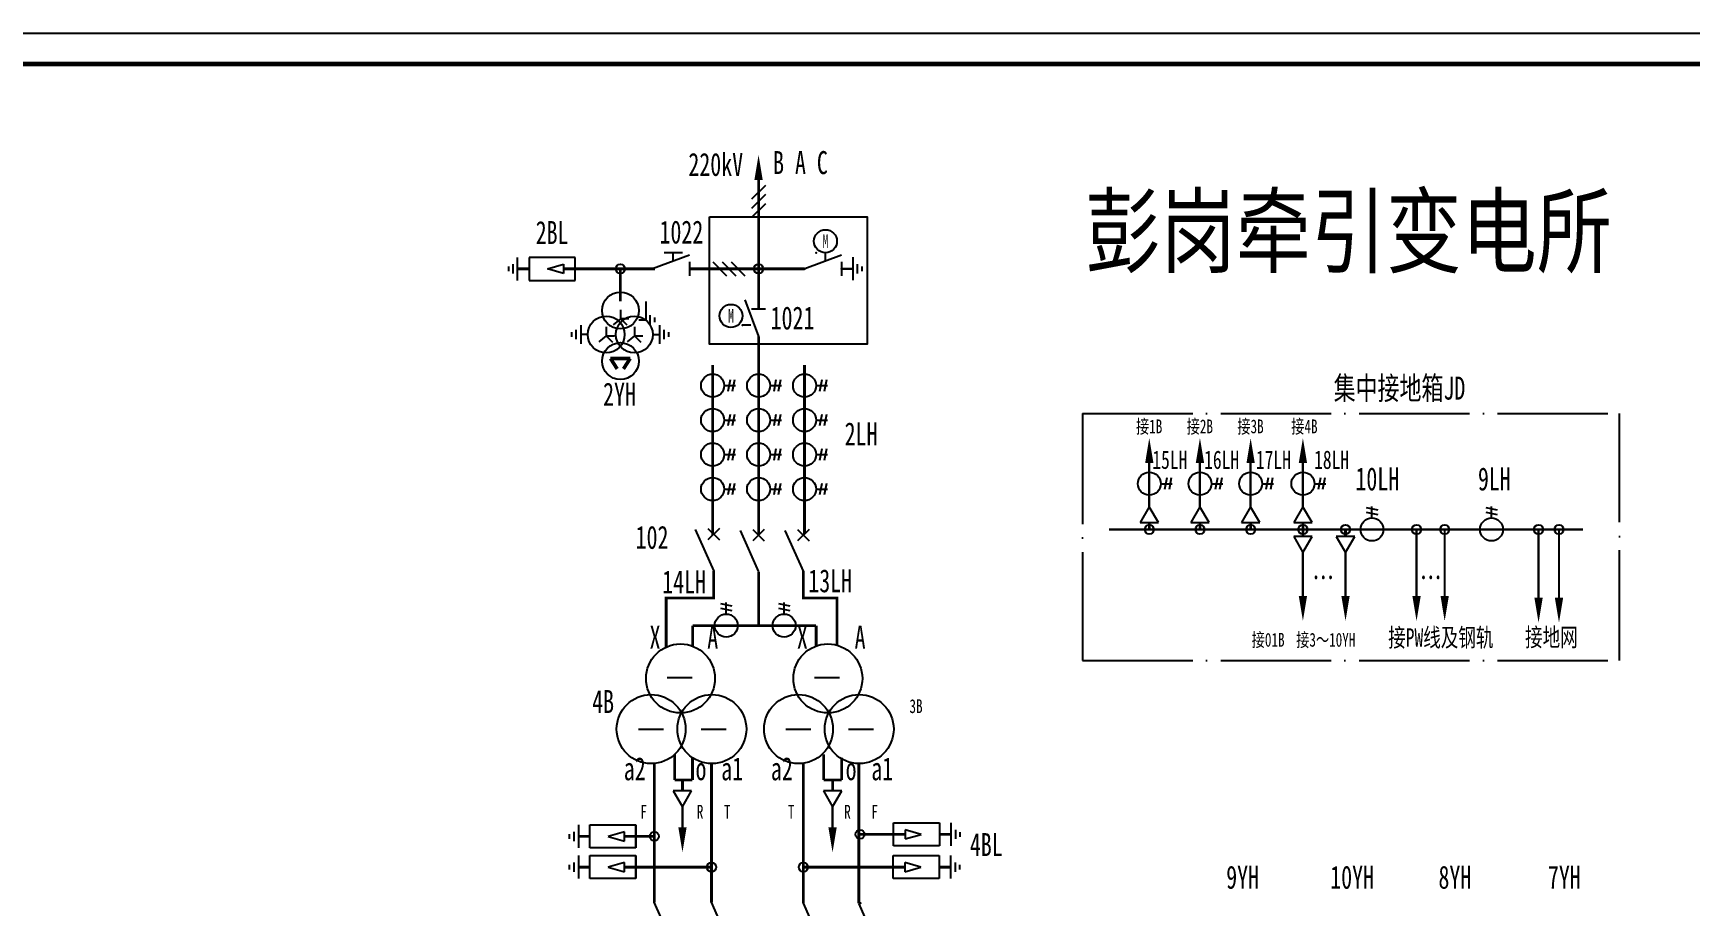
# Model space of a CAD drawing. Header units: millimetres. Extents: x 10667 to 23854, y -3427 to -2899.
# Drawn here: x 11474.4 to 11834.8, y -3088.5 to -2898.8 of the extents above; entities that cross this region are included whole.
import ezdxf
from ezdxf.enums import TextEntityAlignment as Align

# ---------------------------------------------------------------- set-up
doc = ezdxf.new("R2010")
doc.units = ezdxf.units.MM
doc.header["$LTSCALE"] = 10
doc.linetypes.add('ACAD_ISO04W100', pattern=[30, 24, -3, 0, -3])
doc.linetypes.add('DASHED', pattern=[11, 5, 0.5, 5, 0.5])
for name, color, linetype in [('3', 3, 'Continuous'), ('4', 1, 'Continuous'), ('BLOCK', 3, 'Continuous'), ('BOX', 7, 'Continuous'), ('LINE', 7, 'Continuous'), ('TEXT', 2, 'Continuous'), ('设    备', 3, 'Continuous'), ('设备编号', 2, 'Continuous'), ('连 接 线', 1, 'Continuous')]:
    doc.layers.add(name, color=color, linetype=linetype)
doc.layers.add('5', color=5, linetype='Continuous', lineweight=50)
doc.styles.add('HZ', font='SimSun.ttf', dxfattribs={"width": 0.7})
doc.styles.add('JH1', font='NSimSun.ttf', dxfattribs={"width": 0.8})

# ---------------------------------------------------------------- blocks, each defined once
blk = doc.blocks.new('$110DLQ')
at = {"layer": 'BLOCK', "color": 3}
for p, q in [((-4, 1), (0, -8)), ((1.25, 1.25), (-1.25, -1.25)), ((-1.25, 1.25), (1.25, -1.25))]:
    blk.add_line(p, q, dxfattribs=at)
blk = doc.blocks.new('$LH')
at = {"color": 3}
for p, q in [((3.79, 1.25), (3.29, -1.25)), ((4.79, 1.25), (4.29, -1.25)), ((2.5, 0), (5, 0))]:
    blk.add_line(p, q, dxfattribs=at)
blk.add_circle((0, 0), 2.5, dxfattribs=at)
blk = doc.blocks.new('$JT')
at = {"color": 3}
blk.add_lwpolyline([(0, 0, 1.8, 0, 0), (0, 5.41, 0, 0, 0)], format="xyseb", dxfattribs=at)
blk = doc.blocks.new('$3XB')
at = {"layer": 'BLOCK'}
for p, q in [((1.5, 3.5), (-1.5, 0.5)), ((1.5, 1.5), (-1.5, -1.5)), ((1.5, -0.5), (-1.5, -3.5))]:
    blk.add_line(p, q, dxfattribs=at)
blk = doc.blocks.new('$SGK1')
at = {"layer": 'BLOCK'}
for p, q in [((-3, 0), (0, -8)), ((-1.5, 0), (1.5, 0))]:
    blk.add_line(p, q, dxfattribs=at)
at = {"layer": 'TEXT', "color": 3}
for p, q in [((-3.5, -1.5), (-3.5, -5.5)), ((-1.6875, -3.5), (-3.5, -3.5))]:
    blk.add_line(p, q, dxfattribs=at)
blk = doc.blocks.new('$LH_11')
at = {"color": 3}
for p, q in [((3.79, -3.25), (3.29, -5.75)), ((4.79, -3.25), (4.29, -5.75)), ((2.5, -4.5), (5, -4.5))]:
    blk.add_line(p, q, dxfattribs=at)
at = {"color": 3, "const_width": 0.5}
blk.add_lwpolyline([(0, 0), (0, -9)], dxfattribs=at)
at = {"color": 3}
blk.add_circle((0, -4.5), 2.5, dxfattribs=at)
at = {"color": 4}
for p in [(0, 0), (0, -9)]:
    blk.add_point(p, dxfattribs=at)
blk = doc.blocks.new('LH_11')
blk.add_blockref('$LH_11', (0, 0))

msp = doc.modelspace()

# ---------------------------------------------------------------- linework, layer by layer
at = {"color": 3}
for centre in [(11615.19, -3039.03), (11647.25, -3039.03), (11608.8, -3050.03), (11622.02, -3050.03), (11640.86, -3050.03), (11654.07, -3050.03)]:
    msp.add_circle(centre, 7.5, dxfattribs=at)
at = {"layer": '4', "color": 2}
msp.add_lwpolyline([(10666.54, -2898.77), (23853.86, -2898.77), (23853.86, -3426.84), (10666.54, -3426.84)], close=True, dxfattribs=at)
at = {"layer": '5', "color": 2}
for p, q in [((11599.97, -2969.5), (11601.45, -2971.76)), ((11599.97, -2969.5), (11604.24, -2969.5)), ((11604.24, -2969.5), (11602.77, -2971.76))]:
    msp.add_line(p, q, dxfattribs=at)
at = {"layer": 'BLOCK'}
for p, q in [((11613.49, -3096.69), (11609.49, -3087.69)), ((11625.93, -3096.69), (11621.93, -3087.69)), ((11645.93, -3096.87), (11641.93, -3087.87)), ((11657.99, -3096.87), (11653.99, -3087.87))]:
    msp.add_line(p, q, dxfattribs=at)
for p in [(11609.49, -3087.69), (11621.93, -3087.69), (11641.93, -3087.87), (11654.37, -3087.87)]:
    msp.add_point(p, dxfattribs=at)
at = {"layer": 'BOX', "const_width": 1.05}
msp.add_lwpolyline([(10677.66, -2905.48), (23845.41, -2905.48), (23845.41, -3422.56), (10677.66, -3422.56)], close=True, dxfattribs=at)
at = {"layer": '设    备', "color": 3}
for p, q in [((11579.75, -2952.5), (11579.75, -2947.5)), ((11592.25, -2947.5), (11582.25, -2947.5)), ((11582.25, -2947.5), (11582.25, -2952.5)), ((11592.25, -2952.5), (11592.25, -2947.5)), ((11646.73, -2948.31), (11646.73, -2946.49)), ((11652.73, -2952.49), (11652.73, -2947.49)), ((11577.75, -2949.49), (11577.75, -2950.49)), ((11578.75, -2948.99), (11578.75, -2950.99)), ((11586.25, -2950), (11589.75, -2949)), ((11589.75, -2951), (11586.25, -2950)), ((11589.75, -2949), (11589.75, -2951)), ((11653.73, -2950.99), (11653.73, -2948.99)), ((11654.73, -2950.49), (11654.73, -2949.49)), ((11582.25, -2952.5), (11592.25, -2952.5)), ((11607.62, -2957.06), (11607.62, -2961.06)), ((11593.53, -2962.27), (11593.53, -2966.27)), ((11608.62, -2962.06), (11608.62, -2960.06)), ((11610.65, -2962.27), (11610.65, -2966.27)), ((11630.48, -2962.22), (11628.67, -2962.22)), ((11592.53, -2965.27), (11592.53, -2963.27)), ((11611.65, -2965.27), (11611.65, -2963.27)), ((11661.56, -3070.42), (11671.56, -3070.42)), ((11661.56, -3075.42), (11661.56, -3070.42)), ((11671.56, -3070.42), (11671.56, -3075.42)), ((11674.06, -3075.42), (11674.06, -3070.42)), ((11590.98, -3072.86), (11590.98, -3073.86)), ((11591.98, -3072.36), (11591.98, -3074.36)), ((11592.98, -3070.86), (11592.98, -3075.86)), ((11595.48, -3070.86), (11605.48, -3070.86)), ((11595.48, -3075.86), (11595.48, -3070.86)), ((11602.98, -3072.36), (11599.48, -3073.36)), ((11599.48, -3073.36), (11602.98, -3074.36)), ((11602.98, -3074.36), (11602.98, -3072.36)), ((11605.42, -3070.86), (11605.42, -3075.86)), ((11605.48, -3070.86), (11605.48, -3075.86)), ((11667.56, -3072.92), (11664.06, -3071.92)), ((11664.06, -3071.92), (11664.06, -3073.92)), ((11664.06, -3073.92), (11667.56, -3072.92)), ((11675.06, -3073.92), (11675.06, -3071.92)), ((11676.06, -3073.42), (11676.06, -3072.42)), ((11592.98, -3077.54), (11592.98, -3082.54)), ((11605.48, -3075.86), (11595.48, -3075.86)), ((11595.48, -3077.54), (11605.48, -3077.54)), ((11595.48, -3082.54), (11595.48, -3077.54)), ((11605.42, -3077.54), (11605.42, -3082.54)), ((11605.48, -3077.54), (11605.48, -3082.54)), ((11661.48, -3077.54), (11671.48, -3077.54)), ((11661.48, -3082.54), (11661.48, -3077.54)), ((11671.56, -3075.42), (11661.56, -3075.42)), ((11671.48, -3077.54), (11671.48, -3082.54)), ((11673.98, -3082.54), (11673.98, -3077.54)), ((11590.98, -3079.54), (11590.98, -3080.54)), ((11591.98, -3079.04), (11591.98, -3081.04)), ((11602.98, -3079.04), (11599.48, -3080.04)), ((11599.48, -3080.04), (11602.98, -3081.04)), ((11602.98, -3081.04), (11602.98, -3079.04)), ((11667.48, -3080.04), (11663.98, -3079.04)), ((11663.98, -3079.04), (11663.98, -3081.04)), ((11663.98, -3081.04), (11667.48, -3080.04)), ((11674.98, -3081.04), (11674.98, -3079.04)), ((11675.98, -3080.54), (11675.98, -3079.54)), ((11605.48, -3082.54), (11595.48, -3082.54)), ((11671.48, -3082.54), (11661.48, -3082.54))]:
    msp.add_line(p, q, dxfattribs=at)
at = {"layer": '设    备'}
for p, q in [((11650.23, -2946.99), (11642.23, -2949.99)), ((11650.23, -2948.49), (11650.23, -2951.49)), ((11602.14, -2958.87), (11602.14, -2960.82)), ((11629.17, -2956.72), (11632.17, -2964.72)), ((11630.67, -2958.72), (11633.67, -2958.72)), ((11602.14, -2960.84), (11600.57, -2962.15)), ((11602.14, -2960.82), (11603.97, -2960.82)), ((11602.14, -2960.82), (11603.53, -2962.19)), ((11606.12, -2961.06), (11607.62, -2961.06)), ((11609.62, -2961.56), (11609.62, -2960.56)), ((11591.53, -2964.77), (11591.53, -2963.77)), ((11595.03, -2964.27), (11593.53, -2964.27)), ((11599.02, -2964.55), (11597.45, -2965.86)), ((11599.02, -2962.58), (11599.02, -2964.53)), ((11599.02, -2964.53), (11600.4, -2965.9)), ((11599.02, -2964.55), (11600.84, -2964.55)), ((11605.17, -2964.57), (11603.6, -2965.88)), ((11605.17, -2962.6), (11605.17, -2964.55)), ((11605.17, -2964.55), (11606.56, -2965.92)), ((11605.17, -2964.55), (11606.99, -2964.55)), ((11609.15, -2964.27), (11610.65, -2964.27)), ((11612.65, -2964.77), (11612.65, -2963.77))]:
    msp.add_line(p, q, dxfattribs=at)
at = {"layer": '设    备', "color": 3}
for points, const_width in [([(11582.25, -2950), (11579.75, -2950)], 0.6), ([(11589.75, -2950), (11592.25, -2950)], 0.6), ([(11650.23, -2949.99), (11652.73, -2949.99)], 0.5), ([(11595.48, -3073.36), (11592.98, -3073.36)], 0.6), ([(11602.98, -3073.36), (11605.48, -3073.36)], 0.6), ([(11664.06, -3072.92), (11661.56, -3072.92)], 0.6), ([(11671.56, -3072.92), (11674.06, -3072.92)], 0.6), ([(11595.48, -3080.04), (11592.98, -3080.04)], 0.6), ([(11602.98, -3080.04), (11605.48, -3080.04)], 0.6), ([(11663.98, -3080.04), (11661.48, -3080.04)], 0.6), ([(11671.48, -3080.04), (11673.98, -3080.04)], 0.6)]:
    msp.add_lwpolyline(points, dxfattribs=dict(at, const_width=const_width))
at = {"layer": '设    备'}
for centre, radius in [((11646.73, -2943.99), 2.5), ((11632.17, -2949.99), 1), ((11602.12, -2959.06), 4), ((11626.17, -2960.22), 2.5), ((11599.03, -2964.27), 4), ((11605.15, -2964.27), 4), ((11602.12, -2970.04), 4)]:
    msp.add_circle(centre, radius, dxfattribs=at)
at = {"layer": '设    备', "color": 4}
for p in [(11644.74, -2946.5), (11628.67, -2962.21)]:
    msp.add_point(p, dxfattribs=at)
at = {"layer": '设    备'}
for p in [(11642.23, -2949.99), (11650.23, -2949.99), (11632.17, -2958.72), (11632.17, -2964.72)]:
    msp.add_point(p, dxfattribs=at)
at = {"layer": '连 接 线', "color": 0, "linetype": 'ACAD_ISO04W100', "ltscale": 0.1}
for p, q in [((11702.64, -2981.47), (11819.46, -2981.47)), ((11702.64, -2981.47), (11702.64, -3035.16)), ((11819.46, -3035.16), (11819.46, -2981.47)), ((11702.64, -3035.16), (11819.46, -3035.16))]:
    msp.add_line(p, q, dxfattribs=at)
at = {"layer": '连 接 线', "color": 3}
for p, q in [((11717.17, -3001.69), (11715.17, -3005.15)), ((11719.17, -3005.15), (11717.17, -3001.69)), ((11728.19, -3001.69), (11726.19, -3005.15)), ((11730.19, -3005.15), (11728.19, -3001.69)), ((11739.22, -3001.69), (11737.22, -3005.15)), ((11741.22, -3005.15), (11739.22, -3001.69)), ((11750.59, -3001.69), (11748.59, -3005.15)), ((11752.59, -3005.15), (11750.59, -3001.69)), ((11715.17, -3005.15), (11719.17, -3005.15)), ((11726.19, -3005.15), (11730.19, -3005.15)), ((11737.22, -3005.15), (11741.22, -3005.15)), ((11748.59, -3005.15), (11752.59, -3005.15)), ((11748.59, -3008.15), (11750.59, -3011.62)), ((11752.59, -3008.15), (11748.59, -3008.15)), ((11750.59, -3011.62), (11752.59, -3008.15)), ((11757.86, -3008.15), (11759.86, -3011.62)), ((11761.86, -3008.15), (11757.86, -3008.15)), ((11759.86, -3011.62), (11761.86, -3008.15)), ((11612.31, -3038.83), (11617.75, -3038.83)), ((11644.37, -3038.83), (11649.81, -3038.83)), ((11606.08, -3050.03), (11611.52, -3050.03)), ((11619.67, -3050.03), (11625.11, -3050.03)), ((11638.14, -3050.03), (11643.58, -3050.03)), ((11651.73, -3050.03), (11657.17, -3050.03)), ((11613.62, -3063.44), (11615.62, -3066.91)), ((11617.62, -3063.44), (11613.62, -3063.44)), ((11615.62, -3066.91), (11617.62, -3063.44)), ((11646.27, -3063.44), (11648.27, -3066.91)), ((11650.27, -3063.44), (11646.27, -3063.44)), ((11648.27, -3066.91), (11650.27, -3063.44))]:
    msp.add_line(p, q, dxfattribs=at)
at = {"layer": '连 接 线'}
for points, const_width in [([(11632.17, -2958.72), (11632.17, -2930.67)], 0.6), ([(11603.76, -2949.99), (11592.26, -2949.99), (11592.26, -2949.99)], 0.6), ([(11602.12, -2957.06), (11602.12, -2949.99)], 0.6), ([(11609.62, -2949.99), (11603.76, -2949.99)], 0.6), ([(11632.17, -2949.99), (11617.12, -2949.99)], 0.6), ([(11642.23, -2949.99), (11632.17, -2949.99)], 0.6), ([(11632.17, -3007.87), (11632.17, -2964.72)], 0.6), ([(11717.17, -3006.65), (11717.17, -3005.15)], 0.6), ([(11728.19, -3006.65), (11728.19, -3005.15)], 0.6), ([(11739.22, -3006.65), (11739.22, -3005.15)], 0.6), ([(11750.59, -3006.65), (11750.59, -3005.15)], 0.6), ([(11708.4, -3006.65), (11811.54, -3006.65)], 0.5), ([(11750.59, -3006.65), (11750.59, -3008.15)], 0.6), ([(11759.86, -3006.65), (11759.86, -3008.15)], 0.6), ([(11775.31, -3006.65), (11775.31, -3021.62)], 0.5), ([(11781.43, -3006.65), (11781.43, -3021.62)], 0.5), ([(11801.85, -3006.51), (11801.85, -3021.48)], 0.5), ([(11806.3, -3006.51), (11806.3, -3021.48)], 0.5), ([(11612.08, -3032.21), (11612.08, -3021.53), (11622.41, -3021.52), (11622.41, -3015.68)], 0.6), ([(11632.17, -3027.53), (11632.17, -3015.87)], 0.6), ([(11649.24, -3031.8), (11649.24, -3021.53), (11641.92, -3021.52), (11641.92, -3015.68)], 0.6), ([(11617.85, -3027.53), (11617.85, -3032.02)], 0.6), ([(11632.17, -3027.53), (11617.85, -3027.53)], 0.6), ([(11632.17, -3027.53), (11644.7, -3027.53)], 0.6), ([(11644.7, -3027.53), (11644.7, -3031.98)], 0.6), ([(11613.93, -3055.51), (11613.93, -3061.12)], 0.6), ([(11617.8, -3056.23), (11617.8, -3061.12)], 0.6), ([(11646.36, -3055.51), (11646.36, -3061.12)], 0.6), ([(11650.23, -3056.23), (11650.23, -3061.12)], 0.6), ([(11609.49, -3057.5), (11609.49, -3068.63)], 0.6), ([(11621.93, -3057.53), (11621.93, -3068.63)], 0.6), ([(11641.93, -3057.45), (11641.93, -3068.63)], 0.6), ([(11653.99, -3057.53), (11653.99, -3068.59)], 0.6), ([(11613.93, -3061.12), (11617.8, -3061.12)], 0.6), ([(11615.62, -3061.12), (11615.62, -3063.44)], 0.6), ([(11646.36, -3061.12), (11650.23, -3061.12)], 0.6), ([(11648.27, -3061.12), (11648.27, -3063.44)], 0.6), ([(11609.49, -3068.63), (11609.49, -3087.69)], 0.6), ([(11621.93, -3068.63), (11621.93, -3087.69)], 0.6), ([(11641.93, -3068.63), (11641.93, -3087.87)], 0.6), ([(11653.99, -3068.59), (11653.99, -3087.87)], 0.6), ([(11605.49, -3073.36), (11609.49, -3073.36)], 0.6), ([(11653.99, -3072.92), (11661.55, -3072.92)], 0.6), ([(11605.48, -3080.04), (11621.93, -3080.04)], 0.6), ([(11641.93, -3080.04), (11661.47, -3080.04)], 0.6)]:
    msp.add_lwpolyline(points, dxfattribs=dict(at, const_width=const_width))
at = {"layer": '连 接 线', "color": 3, "linetype": 'DASHED'}
msp.add_lwpolyline([(11621.53, -2938.72), (11655.79, -2938.72), (11655.79, -2966.35), (11621.53, -2966.35)], close=True, dxfattribs=at)
at = {"layer": '连 接 线', "color": 3, "const_width": 0.6}
for points in [[(11622.17, -2970.87), (11622.17, -3007.93)], [(11632.17, -2970.87), (11632.17, -3002.37)], [(11642.17, -2970.87), (11642.17, -3007.63)]]:
    msp.add_lwpolyline(points, dxfattribs=at)
at = {"layer": '连 接 线', "color": 6, "linetype": 'DASHED', "ltscale": 0.5, "const_width": 0.5}
for points in [[(11717.17, -3001.69), (11717.17, -2991.69)], [(11728.19, -3001.69), (11728.19, -2991.69)], [(11739.22, -3001.69), (11739.22, -2991.69)], [(11750.59, -3001.69), (11750.59, -2991.69)], [(11750.59, -3011.62), (11750.59, -3021.62)], [(11759.86, -3011.62), (11759.86, -3021.62)], [(11615.62, -3066.91), (11615.62, -3071.91)], [(11648.27, -3066.91), (11648.27, -3071.91)]]:
    msp.add_lwpolyline(points, dxfattribs=at)
at = {"layer": '连 接 线', "color": 3}
for centre in [(11602.12, -2949.99), (11717.17, -3006.65), (11728.19, -3006.65), (11739.22, -3006.65), (11750.59, -3006.65), (11759.86, -3006.65), (11775.31, -3006.65), (11781.43, -3006.65), (11801.85, -3006.65), (11806.3, -3006.65), (11609.49, -3073.36), (11654.23, -3072.92), (11621.93, -3080.04), (11641.93, -3080.04)]:
    msp.add_circle(centre, 1, dxfattribs=at)

# ---------------------------------------------------------------- block references
at = {"layer": 'LINE'}
for name, p in [('$3XB', (11632.17, -2935.37)), ('$110DLQ', (11622.41, -3007.68)), ('$110DLQ', (11632.17, -3007.87)), ('$110DLQ', (11641.92, -3007.87))]:
    msp.add_blockref(name, p, dxfattribs=at)
for name, p, rotation in [('$SGK1', (11617.12, -2949.99), 270), ('$3XB', (11625.72, -2949.99), 90)]:
    msp.add_blockref(name, p, dxfattribs=dict(at, rotation=rotation))
at = {"layer": '设    备'}
for name, p in [('$LH', (11622.17, -2975.37)), ('$LH', (11632.17, -2975.37)), ('$LH', (11642.17, -2975.37)), ('$LH', (11622.17, -2982.87)), ('$LH', (11632.17, -2982.87)), ('$LH', (11642.17, -2982.87)), ('$LH', (11622.17, -2990.37)), ('$LH', (11632.17, -2990.37)), ('$LH', (11642.17, -2990.37)), ('LH_11', (11717.17, -2992.19)), ('LH_11', (11728.19, -2992.19)), ('LH_11', (11739.22, -2992.19)), ('LH_11', (11750.59, -2992.19)), ('$LH', (11622.17, -2997.87)), ('$LH', (11632.17, -2997.87)), ('$LH', (11642.17, -2997.87))]:
    msp.add_blockref(name, p, dxfattribs=at)
at = {"layer": '设    备', "rotation": 90}
for name, p in [('LH_11', (11761.11, -3006.65)), ('LH_11', (11787.11, -3006.65)), ('$LH', (11625.14, -3027.53)), ('$LH', (11637.73, -3027.53))]:
    msp.add_blockref(name, p, dxfattribs=at)
at = {"layer": '连 接 线', "color": 3}
for p in [(11632.17, -2930.67), (11717.17, -2992.19), (11728.19, -2992.19), (11739.22, -2992.19), (11750.59, -2992.19)]:
    msp.add_blockref('$JT', p, dxfattribs=at)
at = {"layer": '连 接 线', "color": 3, "rotation": 180}
for p in [(11750.59, -3021.12), (11759.86, -3021.12), (11775.31, -3021.12), (11781.43, -3021.12), (11801.85, -3021.48), (11806.3, -3021.48), (11615.62, -3071.41), (11648.27, -3071.41)]:
    msp.add_blockref('$JT', p, dxfattribs=at)

# ---------------------------------------------------------------- texts
at = {"layer": '3', "linetype": 'DASHED', "style": 'JH1', "width": 0.8}
msp.add_text('彭岗牵引变电所', height=15, dxfattribs=at).set_placement((11703.24, -2949.31))
at = {"layer": 'TEXT', "color": 7, "style": 'HZ', "width": 0.7}
for p in [(11755.02, -3019.65), (11778.4, -3019.65)]:
    msp.add_text('…', height=5, dxfattribs=at).set_placement(p, align=Align.CENTER)
at = {"layer": '设    备', "style": 'HZ', "width": 0.62}
for p in [(11646.73, -2943.99), (11626.17, -2960.22)]:
    msp.add_text('M', height=3, dxfattribs=at).set_placement(p, align=Align.MIDDLE)
at = {"layer": '设备编号', "color": 6, "style": 'HZ', "width": 0.7}
for s, height, p in [('220kV', 5, (11622.86, -2929.79)), ('B A C', 5, (11641.29, -2929.4)), ('集中接地箱JD', 5, (11771.6, -2978.42)), ('接1B', 3, (11717.14, -2985.74)), ('接2B', 3, (11728.17, -2985.74)), ('接3B', 3, (11739.19, -2985.74)), ('接4B', 3, (11750.92, -2985.74)), ('接01B', 3, (11743.03, -3032.12)), ('接3～10YH', 3, (11755.57, -3032.12)), ('接PW线及钢轨', 4, (11780.59, -3032.12)), ('接地网', 4, (11804.65, -3032.05))]:
    msp.add_text(s, height=height, dxfattribs=at).set_placement(p, align=Align.CENTER)
for s, height, p in [('2BL', 5, (11583.69, -2944.6)), ('1022', 5, (11610.62, -2944.49)), ('1021', 5, (11634.8, -2963.17)), ('2YH', 5, (11598.35, -2979.72)), ('2LH', 5, (11650.9, -2988.37)), ('15LH', 4, (11717.83, -2993.48)), ('16LH', 4, (11729.1, -2993.48)), ('17LH', 4, (11740.36, -2993.48)), ('18LH', 4, (11753.02, -2993.48)), ('10LH', 5, (11762.01, -2998.15)), ('9LH', 5, (11788.66, -2998.15)), ('102', 5, (11605.43, -3010.85)), ('14LH', 5, (11611.21, -3020.55)), ('13LH', 5, (11643, -3020.3)), ('X', 5, (11608.46, -3032.56)), ('A', 5, (11621.01, -3032.56)), ('X', 5, (11640.51, -3032.56)), ('A', 5, (11653.07, -3032.56)), ('4B', 5, (11595.98, -3046.55)), ('3B', 3, (11665, -3046.55)), ('a2', 5, (11602.85, -3061.15)), ('a2', 5, (11634.85, -3061.15)), ('o', 5, (11618.46, -3061.15)), ('a1', 5, (11624.05, -3061.15)), ('o', 5, (11651.11, -3061.15)), ('a1', 5, (11656.7, -3061.15)), ('F', 3, (11606.48, -3069.5)), ('R', 3, (11618.74, -3069.5)), ('T', 3, (11624.64, -3069.5)), ('T', 3, (11638.54, -3069.5)), ('R', 3, (11650.8, -3069.5)), ('F', 3, (11656.7, -3069.5)), ('4BL', 5, (11678.14, -3077.64)), ('9YH', 5, (11733.9, -3084.73)), ('10YH', 5, (11756.53, -3084.73)), ('8YH', 5, (11780.08, -3084.73)), ('7YH', 5, (11803.89, -3084.73))]:
    msp.add_text(s, height=height, dxfattribs=at).set_placement(p)

doc.saveas('drawing.dxf')
